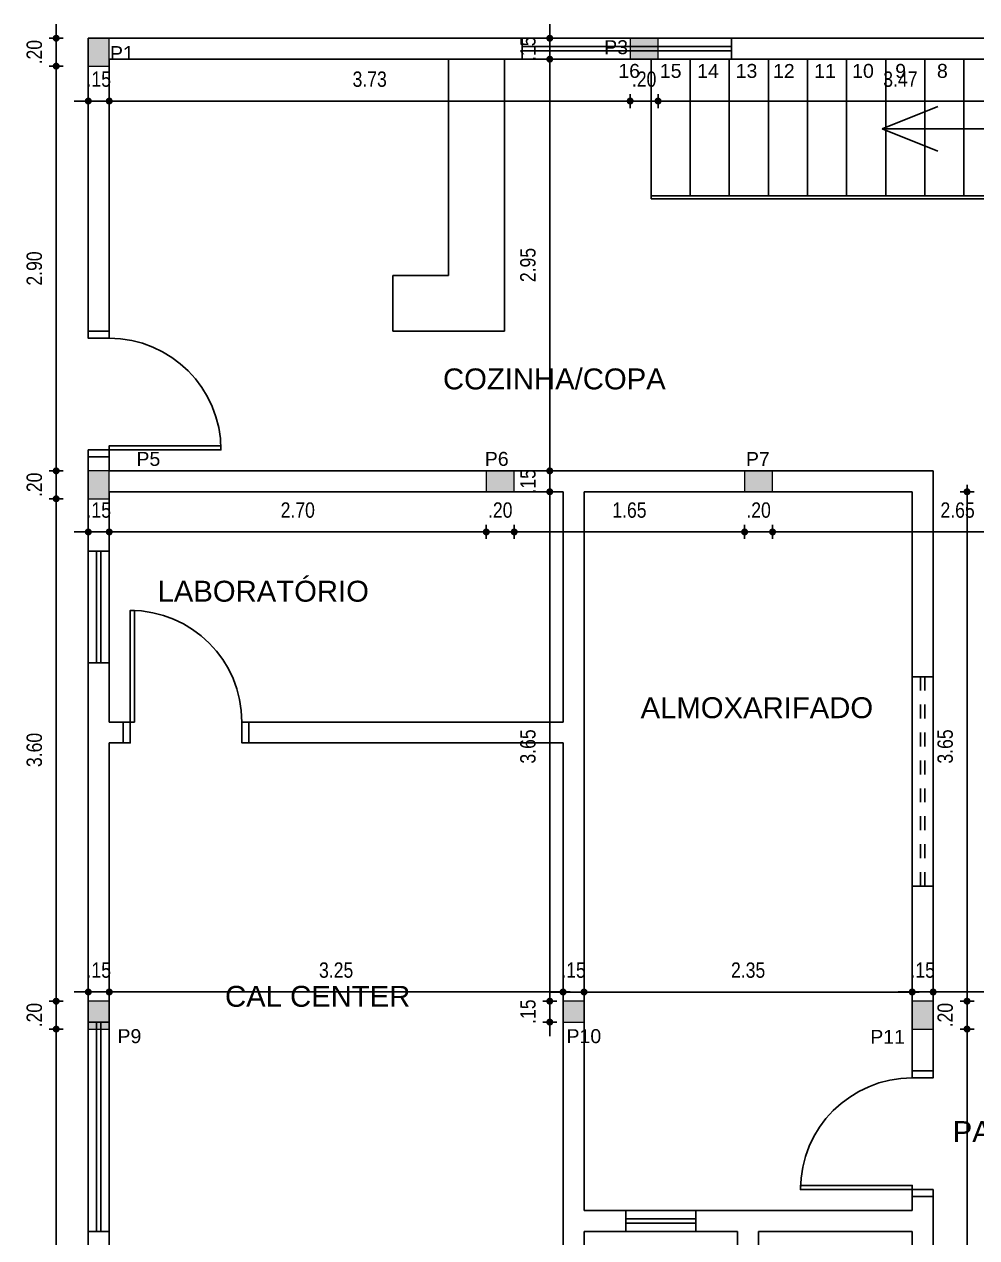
# Model space of a CAD drawing. Header units: millimetres. Extents: x 3212 to 6878, y 1640 to 3386.
# Drawn here: x 3295.26 to 3302.08, y 1710.31 to 1719 of the extents above; entities that cross this region are included whole.
import ezdxf

# ---------------------------------------------------------------- set-up
doc = ezdxf.new("R2010")
doc.units = ezdxf.units.MM
doc.header["$LTSCALE"] = 0.8
doc.linetypes.add('HIDDEN2', pattern=[0.1875, 0.125, -0.0625])
doc.layers.add('a-pem-08', color=8, linetype='Continuous')
doc.layers.add('COTA', color=2, linetype='Continuous')
doc.layers.add('COTAS', color=53, linetype='Continuous', lineweight=9)
doc.layers.add('pilares', color=1, linetype='Continuous', lineweight=9)
doc.styles.add('CARIMBO_DADOS', font='arial.ttf', dxfattribs={"height": 0.1})
doc.styles.add('F2', font='ARIALN.TTF')
doc.dimstyles.new('ARQUITETURA', dxfattribs={"dimtxt": 0.11, "dimasz": 0.05, "dimexe": 0.1, "dimexo": 0, "dimgap": 0.1, "dimtad": 1, "dimzin": 5, "dimdsep": 46, "dimtxsty": 'F2', "dimblk": 'COTA', "dimcen": 0, "dimse1": 1, "dimse2": 1, "dimadec": 0, "dimazin": 0, "dimtfac": 2, "dimtix": 1, "dimtmove": 2, "dimatfit": 3, "dimldrblk": 'COTA', "dimfxl": 0, "dimtolj": 1, "dimtzin": 5, "dimarcsym": 0})

# ---------------------------------------------------------------- blocks, each defined once
blk = doc.blocks.new('terreo')
at = {"layer": 'a-pem-08'}
for p, q in [((-3.4, 8.4), (-0.2937, 8.4)), ((-3.4, 8.4), (-3.4, 6.3)), ((1.2063, 8.4), (-0.2937, 8.4)), ((-0.2937, 8.25), (-0.2937, 8.4)), ((1.2063, 8.4), (3.3, 8.4)), ((1.2063, 8.25), (1.2063, 8.4)), ((1.2063, 8.34), (-0.2937, 8.34)), ((1.2063, 8.31), (-0.2937, 8.31)), ((-3.25, 8.25), (-0.2937, 8.25)), ((-3.25, 6.3), (-3.25, 8.25)), ((-0.8198, 8.25), (-0.8198, 6.7)), ((-0.4198, 8.25), (-0.4198, 6.3)), ((1.2063, 8.25), (-0.2937, 8.25)), ((-0.1952, 8.25), (0.4233, 8.25)), ((0.63, 7.27), (0.63, 8.25)), ((0.91, 7.27), (0.91, 8.25)), ((1.19, 7.27), (1.19, 8.25)), ((1.2063, 8.25), (3.3, 8.25)), ((1.47, 7.27), (1.47, 8.25)), ((1.75, 7.27), (1.75, 8.25)), ((2.03, 7.27), (2.03, 8.25)), ((2.31, 7.27), (2.31, 8.25)), ((2.59, 7.27), (2.59, 8.25)), ((2.87, 7.27), (2.87, 8.25)), ((2.31, 8.0429), (2.31, 7.4571)), ((2.2851, 7.75), (2.6837, 7.9099)), ((3.65, 7.75), (2.2851, 7.75)), ((2.2851, 7.75), (2.6837, 7.5901)), ((0.63, 7.27), (3.17, 7.27)), ((0.63, 7.25), (0.63, 7.27)), ((0.63, 7.25), (3.15, 7.25)), ((-1.2198, 6.7), (-1.2198, 6.3)), ((-1.2198, 6.7), (-0.8198, 6.7)), ((-3.25, 6.3), (-3.4, 6.3)), ((-1.2198, 6.3), (-0.4198, 6.3)), ((-3.4, 5.4), (-3.4, 4.725)), ((-3.25, 5.4), (-3.4, 5.4)), ((-3.25, 5.3), (-3.25, 5.4)), ((-3.25, 5.3), (2.65, 5.3)), ((2.65, 3.825), (2.65, 5.3)), ((-3.25, 5.15), (0, 5.15)), ((-3.25, 4.725), (-3.25, 5.15)), ((0, 3.5), (0, 5.15)), ((0.15, 5.15), (2.15, 5.15)), ((0.15, 5.15), (2.5, 5.15)), ((0.15, 0), (0.15, 5.15)), ((2.5, 3.825), (2.5, 5.15)), ((-3.25, 4.725), (-3.4, 4.725)), ((-3.4, 3.925), (-3.4, 4.725)), ((-3.34, 3.925), (-3.34, 4.725)), ((-3.31, 3.925), (-3.31, 4.725)), ((-3.25, 3.925), (-3.25, 4.725)), ((-3.4, 3.925), (-3.4, 1.35)), ((-3.25, 3.925), (-3.4, 3.925)), ((-3.25, 3.5), (-3.25, 3.925)), ((2.5, 3.825), (2.65, 3.825)), ((2.5, 3.825), (2.5, 2.325)), ((2.65, 3.825), (2.65, 2.325)), ((-3.25, 3.5), (-3.15, 3.5)), ((-3.15, 3.5), (-3.15, 3.35)), ((-2.25, 3.5), (0, 3.5)), ((-2.25, 3.5), (-2.25, 3.35)), ((-3.25, 1.35), (-3.25, 3.35)), ((-3.25, 3.35), (-3.15, 3.35)), ((-2.25, 3.35), (0, 3.35)), ((0, 0), (0, 3.35)), ((2.5, 1), (2.5, 2.325)), ((2.5, 2.325), (2.65, 2.325)), ((2.65, 1), (2.65, 2.325)), ((-3.25, 1.35), (-3.4, 1.35)), ((-3.4, -0.15), (-3.4, 1.35)), ((-3.34, -0.15), (-3.34, 1.35)), ((-3.31, -0.15), (-3.31, 1.35)), ((-3.25, -0.15), (-3.25, 1.35)), ((2.5, 1), (2.65, 1)), ((2.5, 0), (2.5, 0.1)), ((2.5, 0.1), (2.65, 0.1)), ((2.65, -1.2), (2.65, 0.1)), ((0.15, 0), (0.45, 0)), ((0.45, -0.15), (0.45, 0)), ((0.45, 0), (0.95, 0)), ((0.95, 0), (2.5, 0)), ((0.95, -0.15), (0.95, 0)), ((0, 0), (0, -2.15)), ((0.45, -0.06), (0.95, -0.06)), ((-3.4, -0.15), (-3.4, -2.3)), ((-3.25, -0.15), (-3.4, -0.15)), ((-3.25, -2.3), (-3.25, -0.15)), ((0.15, -0.15), (0.45, -0.15)), ((0.15, -0.15), (0.15, -2.15)), ((0.45, -0.09), (0.95, -0.09)), ((0.45, -0.15), (0.95, -0.15)), ((0.95, -0.15), (1.25, -0.15)), ((1.25, -0.15), (1.25, -2.15)), ((1.4, -0.15), (1.4, -2.15)), ((1.4, -0.15), (2.5, -0.15)), ((2.5, -1.2), (2.5, -0.15))]:
    blk.add_line(p, q, dxfattribs=at)
at = {"layer": 'a-pem-08', "linetype": 'HIDDEN2'}
for p, q in [((2.56, 3.825), (2.56, 2.325)), ((2.59, 3.825), (2.59, 2.325))]:
    blk.add_line(p, q, dxfattribs=at)
at = {"layer": 'a-pem-08'}
for points in [[(-3.25, 6.3), (-3.25, 6.25), (-3.4, 6.25), (-3.4, 6.3)], [(-3.25, 5.4), (-3.25, 5.45), (-3.4, 5.45), (-3.4, 5.4)], [(-3.15, 3.5), (-3.1, 3.5), (-3.1, 3.35), (-3.15, 3.35)], [(-2.25, 3.5), (-2.3, 3.5), (-2.3, 3.35), (-2.25, 3.35)], [(2.5, 1), (2.5, 0.95), (2.65, 0.95), (2.65, 1)], [(2.5, 0.1), (2.5, 0.15), (2.65, 0.15), (2.65, 0.1)]]:
    blk.add_lwpolyline(points, dxfattribs=at)
for points in [[(-3.25, 5.45), (-2.45, 5.45), (-2.45, 5.48), (-3.25, 5.48)], [(-3.1, 3.5), (-3.1, 4.3), (-3.07, 4.3), (-3.07, 3.5)], [(2.5, 0.15), (1.7, 0.15), (1.7, 0.18), (2.5, 0.18)]]:
    blk.add_lwpolyline(points, close=True, dxfattribs=at)
for centre, start, end in [((-3.25, 5.45), 360, 90), ((-3.1, 3.5), 0, 90), ((2.5, 0.15), 90, 180)]:
    blk.add_arc(centre, 0.8, start, end, dxfattribs=at)
at = {"layer": 'a-pem-08', "color": 230, "char_height": 0.1, "attachment_point": 5, "style": 'CARIMBO_DADOS'}
for s, insert in [('16', (0.4731, 8.1652)), ('15', (0.7704, 8.1652)), ('14', (1.0377, 8.1652)), ('13', (1.3135, 8.1652)), ('12', (1.5808, 8.1652)), ('11', (1.8754, 8.1652)), ('10', (2.1475, 8.1652)), ('9', (2.4172, 8.1652)), ('8', (2.7159, 8.1652))]:
    blk.add_mtext(s, dxfattribs=dict(at, insert=insert))
at = {"layer": 'a-pem-08', "color": 230, "char_height": 0.15, "attachment_point": 5, "style": 'CARIMBO_DADOS'}
for s, width, insert in [('COZINHA/COPA', 0.849209, (-0.0625, 5.9577)), ('LABORATÓRIO', 0.849209, (-2.1472, 4.4365)), ('ALMOXARIFADO', 0.849209, (1.3877, 3.6018)), ('CAL CENTER', 1.523061, (-1.7573, 1.5337)), ('PASSAGEM', 0.849209, (3.3782, 0.5644))]:
    blk.add_mtext_dynamic_manual_height_columns(s, width=width, gutter_width=0.5, heights=[0], dxfattribs=dict(at, insert=insert))
blk = doc.blocks.new('COTA')
at = {"layer": 'COTA'}
for p, q in [((-1, 0), (1, 0)), ((0, 1), (0, -1))]:
    blk.add_line(p, q, dxfattribs=at)
at = {"layer": 'COTA', "const_width": 0.5}
blk.add_lwpolyline([(-0.25, 0, 1), (0.25, 0, 1)], format="xyb", close=True, dxfattribs=at)
blk = doc.blocks.new('*D552')
at = {"layer": 'COTAS', "color": 0, "lineweight": -2, "transparency": 16777216}
blk.add_line((3295.9228, 1718.4543), (3299.5531, 1718.4543), dxfattribs=at)
at = {"layer": 'Defpoints', "color": 0, "transparency": 16777216}
for p in [(3295.8728, 1718.6043), (3299.6031, 1718.6043), (3299.6031, 1718.4543)]:
    blk.add_point(p, dxfattribs=at)
at = {"layer": 'COTAS', "color": 0, "lineweight": -2, "transparency": 16777216, "xscale": 0.05, "yscale": 0.05, "zscale": 0.05, "rotation": 180}
blk.add_blockref('COTA', (3295.8728, 1718.4543), dxfattribs=at)
at = {"layer": 'COTAS', "color": 0, "lineweight": -2, "transparency": 16777216, "xscale": 0.05, "yscale": 0.05, "zscale": 0.05}
blk.add_blockref('COTA', (3299.6031, 1718.4543), dxfattribs=at)
at = {"layer": 'COTAS', "color": 0, "transparency": 16777216, "insert": (3297.7379, 1718.6104), "char_height": 0.11, "attachment_point": 5, "style": 'F2'}
blk.add_mtext('\\A1;3.73', dxfattribs=at)
blk = doc.blocks.new('*D553')
at = {"layer": 'COTAS', "color": 0, "lineweight": -2, "transparency": 16777216}
for p, q in [((3299.5531, 1718.4543), (3299.5031, 1718.4543)), ((3299.6031, 1718.4543), (3299.8031, 1718.4543)), ((3299.8531, 1718.4543), (3299.9031, 1718.4543))]:
    blk.add_line(p, q, dxfattribs=at)
at = {"layer": 'Defpoints', "color": 0, "transparency": 16777216}
for p in [(3299.6031, 1718.6043), (3299.8031, 1718.4543), (3299.8031, 1718.4543)]:
    blk.add_point(p, dxfattribs=at)
at = {"layer": 'COTAS', "color": 0, "lineweight": -2, "transparency": 16777216, "xscale": 0.05, "yscale": 0.05, "zscale": 0.05}
blk.add_blockref('COTA', (3299.6031, 1718.4543), dxfattribs=at)
at = {"layer": 'COTAS', "color": 0, "lineweight": -2, "transparency": 16777216, "xscale": 0.05, "yscale": 0.05, "zscale": 0.05, "rotation": 180}
blk.add_blockref('COTA', (3299.8031, 1718.4543), dxfattribs=at)
at = {"layer": 'COTAS', "color": 0, "transparency": 16777216, "insert": (3299.7031, 1718.6104), "char_height": 0.11, "attachment_point": 5, "style": 'F2'}
blk.add_mtext('\\A1;.20', dxfattribs=at)
blk = doc.blocks.new('*D554')
at = {"layer": 'COTAS', "color": 0, "lineweight": -2, "transparency": 16777216}
blk.add_line((3299.8531, 1718.4543), (3303.2228, 1718.4543), dxfattribs=at)
at = {"layer": 'Defpoints', "color": 0, "transparency": 16777216}
for p in [(3299.8031, 1718.4543), (3303.2728, 1718.4543), (3303.2728, 1718.4543)]:
    blk.add_point(p, dxfattribs=at)
at = {"layer": 'COTAS', "color": 0, "lineweight": -2, "transparency": 16777216, "xscale": 0.05, "yscale": 0.05, "zscale": 0.05, "rotation": 180}
blk.add_blockref('COTA', (3299.8031, 1718.4543), dxfattribs=at)
at = {"layer": 'COTAS', "color": 0, "lineweight": -2, "transparency": 16777216, "xscale": 0.05, "yscale": 0.05, "zscale": 0.05}
blk.add_blockref('COTA', (3303.2728, 1718.4543), dxfattribs=at)
at = {"layer": 'COTAS', "color": 0, "transparency": 16777216, "insert": (3301.5379, 1718.6104), "char_height": 0.11, "attachment_point": 5, "style": 'F2'}
blk.add_mtext('\\A1;3.47', dxfattribs=at)
blk = doc.blocks.new('*D589')
at = {"layer": 'COTAS', "color": 0, "lineweight": -2, "transparency": 16777216}
blk.add_line((3295.4929, 1708.4544), (3295.4929, 1711.7544), dxfattribs=at)
at = {"layer": 'Defpoints', "color": 0, "transparency": 16777216}
for p in [(3295.4929, 1711.8044), (3295.7228, 1711.8044), (3295.7228, 1708.4044)]:
    blk.add_point(p, dxfattribs=at)
at = {"layer": 'COTAS', "color": 0, "lineweight": -2, "transparency": 16777216, "xscale": 0.05, "yscale": 0.05, "zscale": 0.05}
for p, rotation in [((3295.4929, 1711.8044), 90), ((3295.4929, 1708.4044), 270)]:
    blk.add_blockref('COTA', p, dxfattribs=dict(at, rotation=rotation))
at = {"layer": 'COTAS', "color": 0, "transparency": 16777216, "insert": (3295.3367, 1710.1044), "char_height": 0.11, "attachment_point": 5, "rotation": 90, "style": 'F2'}
blk.add_mtext('\\A1;3.40', dxfattribs=at)
blk = doc.blocks.new('*D590')
at = {"layer": 'COTAS', "color": 0, "lineweight": -2, "transparency": 16777216}
for p, q in [((3295.4929, 1712.0544), (3295.4929, 1712.1044)), ((3295.4929, 1711.8044), (3295.4929, 1712.0044)), ((3295.4929, 1711.7544), (3295.4929, 1711.7044))]:
    blk.add_line(p, q, dxfattribs=at)
at = {"layer": 'Defpoints', "color": 0, "transparency": 16777216}
for p in [(3295.4929, 1712.0044), (3295.7228, 1712.0044), (3295.7228, 1711.8044)]:
    blk.add_point(p, dxfattribs=at)
at = {"layer": 'COTAS', "color": 0, "lineweight": -2, "transparency": 16777216, "xscale": 0.05, "yscale": 0.05, "zscale": 0.05}
for p, rotation in [((3295.4929, 1712.0044), 270), ((3295.4929, 1711.8044), 90)]:
    blk.add_blockref('COTA', p, dxfattribs=dict(at, rotation=rotation))
at = {"layer": 'COTAS', "color": 0, "transparency": 16777216, "insert": (3295.3367, 1711.9044), "char_height": 0.11, "attachment_point": 5, "rotation": 90, "style": 'F2'}
blk.add_mtext('\\A1;.20', dxfattribs=at)
blk = doc.blocks.new('*D591')
at = {"layer": 'COTAS', "color": 0, "lineweight": -2, "transparency": 16777216}
blk.add_line((3295.4929, 1712.0544), (3295.4929, 1715.5544), dxfattribs=at)
at = {"layer": 'Defpoints', "color": 0, "transparency": 16777216}
for p in [(3295.4929, 1715.6044), (3295.7228, 1715.6044), (3295.7228, 1712.0044)]:
    blk.add_point(p, dxfattribs=at)
at = {"layer": 'COTAS', "color": 0, "lineweight": -2, "transparency": 16777216, "xscale": 0.05, "yscale": 0.05, "zscale": 0.05}
for p, rotation in [((3295.4929, 1715.6044), 90), ((3295.4929, 1712.0044), 270)]:
    blk.add_blockref('COTA', p, dxfattribs=dict(at, rotation=rotation))
at = {"layer": 'COTAS', "color": 0, "transparency": 16777216, "insert": (3295.3367, 1713.8044), "char_height": 0.11, "attachment_point": 5, "rotation": 90, "style": 'F2'}
blk.add_mtext('\\A1;3.60', dxfattribs=at)
blk = doc.blocks.new('*D592')
at = {"layer": 'COTAS', "color": 0, "lineweight": -2, "transparency": 16777216}
for p, q in [((3295.4929, 1715.8544), (3295.4929, 1715.9044)), ((3295.4929, 1715.6044), (3295.4929, 1715.8044)), ((3295.4929, 1715.5544), (3295.4929, 1715.5044))]:
    blk.add_line(p, q, dxfattribs=at)
at = {"layer": 'Defpoints', "color": 0, "transparency": 16777216}
for p in [(3295.4929, 1715.8044), (3295.7228, 1715.8044), (3295.7228, 1715.6044)]:
    blk.add_point(p, dxfattribs=at)
at = {"layer": 'COTAS', "color": 0, "lineweight": -2, "transparency": 16777216, "xscale": 0.05, "yscale": 0.05, "zscale": 0.05}
for p, rotation in [((3295.4929, 1715.8044), 270), ((3295.4929, 1715.6044), 90)]:
    blk.add_blockref('COTA', p, dxfattribs=dict(at, rotation=rotation))
at = {"layer": 'COTAS', "color": 0, "transparency": 16777216, "insert": (3295.3367, 1715.7044), "char_height": 0.11, "attachment_point": 5, "rotation": 90, "style": 'F2'}
blk.add_mtext('\\A1;.20', dxfattribs=at)
blk = doc.blocks.new('*D593')
at = {"layer": 'COTAS', "color": 0, "lineweight": -2, "transparency": 16777216}
blk.add_line((3295.4929, 1715.8544), (3295.4929, 1718.6544), dxfattribs=at)
at = {"layer": 'Defpoints', "color": 0, "transparency": 16777216}
for p in [(3295.4929, 1718.7044), (3295.7228, 1718.7044), (3295.7228, 1715.8044)]:
    blk.add_point(p, dxfattribs=at)
at = {"layer": 'COTAS', "color": 0, "lineweight": -2, "transparency": 16777216, "xscale": 0.05, "yscale": 0.05, "zscale": 0.05}
for p, rotation in [((3295.4929, 1718.7044), 90), ((3295.4929, 1715.8044), 270)]:
    blk.add_blockref('COTA', p, dxfattribs=dict(at, rotation=rotation))
at = {"layer": 'COTAS', "color": 0, "transparency": 16777216, "insert": (3295.3367, 1717.2544), "char_height": 0.11, "attachment_point": 5, "rotation": 90, "style": 'F2'}
blk.add_mtext('\\A1;2.90', dxfattribs=at)
blk = doc.blocks.new('*D594')
at = {"layer": 'COTAS', "color": 0, "lineweight": -2, "transparency": 16777216}
for p, q in [((3295.4929, 1718.9544), (3295.4929, 1719.0044)), ((3295.4929, 1718.7044), (3295.4929, 1718.9044)), ((3295.4929, 1718.6544), (3295.4929, 1718.6044))]:
    blk.add_line(p, q, dxfattribs=at)
at = {"layer": 'Defpoints', "color": 0, "transparency": 16777216}
for p in [(3295.4929, 1718.9044), (3295.7228, 1718.9044), (3295.7228, 1718.7044)]:
    blk.add_point(p, dxfattribs=at)
at = {"layer": 'COTAS', "color": 0, "lineweight": -2, "transparency": 16777216, "xscale": 0.05, "yscale": 0.05, "zscale": 0.05}
for p, rotation in [((3295.4929, 1718.9044), 270), ((3295.4929, 1718.7044), 90)]:
    blk.add_blockref('COTA', p, dxfattribs=dict(at, rotation=rotation))
at = {"layer": 'COTAS', "color": 0, "transparency": 16777216, "insert": (3295.3367, 1718.8044), "char_height": 0.11, "attachment_point": 5, "rotation": 90, "style": 'F2'}
blk.add_mtext('\\A1;.20', dxfattribs=at)
blk = doc.blocks.new('*D595')
at = {"layer": 'COTAS', "color": 0, "lineweight": -2, "transparency": 16777216}
blk.add_line((3303.2228, 1712.0702), (3301.8228, 1712.0702), dxfattribs=at)
at = {"layer": 'Defpoints', "color": 0, "transparency": 16777216}
for p in [(3301.7728, 1712.0702), (3301.7728, 1712.0044), (3303.2728, 1712.0044)]:
    blk.add_point(p, dxfattribs=at)
at = {"layer": 'COTAS', "color": 0, "lineweight": -2, "transparency": 16777216, "xscale": 0.05, "yscale": 0.05, "zscale": 0.05, "rotation": 180}
blk.add_blockref('COTA', (3301.7728, 1712.0702), dxfattribs=at)
at = {"layer": 'COTAS', "color": 0, "lineweight": -2, "transparency": 16777216, "xscale": 0.05, "yscale": 0.05, "zscale": 0.05}
blk.add_blockref('COTA', (3303.2728, 1712.0702), dxfattribs=at)
at = {"layer": 'COTAS', "color": 0, "transparency": 16777216, "insert": (3302.5228, 1712.2264), "char_height": 0.11, "attachment_point": 5, "style": 'F2'}
blk.add_mtext('\\A1;1.50', dxfattribs=at)
blk = doc.blocks.new('*D596')
at = {"layer": 'COTAS', "color": 0, "lineweight": -2, "transparency": 16777216}
for p, q in [((3301.5728, 1712.0702), (3301.5228, 1712.0702)), ((3301.7728, 1712.0702), (3301.6228, 1712.0702)), ((3301.8228, 1712.0702), (3301.8728, 1712.0702))]:
    blk.add_line(p, q, dxfattribs=at)
at = {"layer": 'Defpoints', "color": 0, "transparency": 16777216}
for p in [(3301.6228, 1712.0702), (3301.6228, 1712.0044), (3301.7728, 1712.0044)]:
    blk.add_point(p, dxfattribs=at)
at = {"layer": 'COTAS', "color": 0, "lineweight": -2, "transparency": 16777216, "xscale": 0.05, "yscale": 0.05, "zscale": 0.05}
blk.add_blockref('COTA', (3301.6228, 1712.0702), dxfattribs=at)
at = {"layer": 'COTAS', "color": 0, "lineweight": -2, "transparency": 16777216, "xscale": 0.05, "yscale": 0.05, "zscale": 0.05, "rotation": 180}
blk.add_blockref('COTA', (3301.7728, 1712.0702), dxfattribs=at)
at = {"layer": 'COTAS', "color": 0, "transparency": 16777216, "insert": (3301.6978, 1712.2264), "char_height": 0.11, "attachment_point": 5, "style": 'F2'}
blk.add_mtext('\\A1;.15', dxfattribs=at)
blk = doc.blocks.new('*D562')
at = {"layer": 'COTAS', "color": 0, "lineweight": -2, "transparency": 16777216}
blk.add_line((3299.0728, 1712.0702), (3295.9228, 1712.0702), dxfattribs=at)
at = {"layer": 'Defpoints', "color": 0, "transparency": 16777216}
for p in [(3295.8728, 1712.0702), (3295.8728, 1712.0044), (3299.1228, 1712.0044)]:
    blk.add_point(p, dxfattribs=at)
at = {"layer": 'COTAS', "color": 0, "lineweight": -2, "transparency": 16777216, "xscale": 0.05, "yscale": 0.05, "zscale": 0.05, "rotation": 180}
blk.add_blockref('COTA', (3295.8728, 1712.0702), dxfattribs=at)
at = {"layer": 'COTAS', "color": 0, "lineweight": -2, "transparency": 16777216, "xscale": 0.05, "yscale": 0.05, "zscale": 0.05}
blk.add_blockref('COTA', (3299.1228, 1712.0702), dxfattribs=at)
at = {"layer": 'COTAS', "color": 0, "transparency": 16777216, "insert": (3297.4978, 1712.2264), "char_height": 0.11, "attachment_point": 5, "style": 'F2'}
blk.add_mtext('\\A1;3.25', dxfattribs=at)
blk = doc.blocks.new('*D563')
at = {"layer": 'COTAS', "color": 0, "lineweight": -2, "transparency": 16777216}
for p, q in [((3295.6728, 1712.0702), (3295.6228, 1712.0702)), ((3295.8728, 1712.0702), (3295.7228, 1712.0702)), ((3295.9228, 1712.0702), (3295.9728, 1712.0702))]:
    blk.add_line(p, q, dxfattribs=at)
at = {"layer": 'Defpoints', "color": 0, "transparency": 16777216}
for p in [(3295.7228, 1712.0702), (3295.7228, 1712.0044), (3295.8728, 1712.0044)]:
    blk.add_point(p, dxfattribs=at)
at = {"layer": 'COTAS', "color": 0, "lineweight": -2, "transparency": 16777216, "xscale": 0.05, "yscale": 0.05, "zscale": 0.05}
blk.add_blockref('COTA', (3295.7228, 1712.0702), dxfattribs=at)
at = {"layer": 'COTAS', "color": 0, "lineweight": -2, "transparency": 16777216, "xscale": 0.05, "yscale": 0.05, "zscale": 0.05, "rotation": 180}
blk.add_blockref('COTA', (3295.8728, 1712.0702), dxfattribs=at)
at = {"layer": 'COTAS', "color": 0, "transparency": 16777216, "insert": (3295.7978, 1712.2264), "char_height": 0.11, "attachment_point": 5, "style": 'F2'}
blk.add_mtext('\\A1;.15', dxfattribs=at)
blk = doc.blocks.new('*D599')
at = {"layer": 'COTAS', "color": 0, "lineweight": -2, "transparency": 16777216}
blk.add_line((3303.2228, 1715.3666), (3300.6728, 1715.3666), dxfattribs=at)
at = {"layer": 'Defpoints', "color": 0, "transparency": 16777216}
for p in [(3303.2728, 1715.8044), (3300.6228, 1715.6544), (3300.6228, 1715.3666)]:
    blk.add_point(p, dxfattribs=at)
at = {"layer": 'COTAS', "color": 0, "lineweight": -2, "transparency": 16777216, "xscale": 0.05, "yscale": 0.05, "zscale": 0.05, "rotation": 180}
blk.add_blockref('COTA', (3300.6228, 1715.3666), dxfattribs=at)
at = {"layer": 'COTAS', "color": 0, "lineweight": -2, "transparency": 16777216, "xscale": 0.05, "yscale": 0.05, "zscale": 0.05}
blk.add_blockref('COTA', (3303.2728, 1715.3666), dxfattribs=at)
at = {"layer": 'COTAS', "color": 0, "transparency": 16777216, "insert": (3301.9478, 1715.5227), "char_height": 0.11, "attachment_point": 5, "style": 'F2'}
blk.add_mtext('\\A1;2.65', dxfattribs=at)
blk = doc.blocks.new('*D600')
at = {"layer": 'COTAS', "color": 0, "lineweight": -2, "transparency": 16777216}
for p, q in [((3300.3728, 1715.3666), (3300.3228, 1715.3666)), ((3300.6228, 1715.3666), (3300.4228, 1715.3666)), ((3300.6728, 1715.3666), (3300.7228, 1715.3666))]:
    blk.add_line(p, q, dxfattribs=at)
at = {"layer": 'Defpoints', "color": 0, "transparency": 16777216}
for p in [(3300.4228, 1715.6544), (3300.6228, 1715.6544), (3300.4228, 1715.3666)]:
    blk.add_point(p, dxfattribs=at)
at = {"layer": 'COTAS', "color": 0, "lineweight": -2, "transparency": 16777216, "xscale": 0.05, "yscale": 0.05, "zscale": 0.05}
blk.add_blockref('COTA', (3300.4228, 1715.3666), dxfattribs=at)
at = {"layer": 'COTAS', "color": 0, "lineweight": -2, "transparency": 16777216, "xscale": 0.05, "yscale": 0.05, "zscale": 0.05, "rotation": 180}
blk.add_blockref('COTA', (3300.6228, 1715.3666), dxfattribs=at)
at = {"layer": 'COTAS', "color": 0, "transparency": 16777216, "insert": (3300.5228, 1715.5227), "char_height": 0.11, "attachment_point": 5, "style": 'F2'}
blk.add_mtext('\\A1;.20', dxfattribs=at)
blk = doc.blocks.new('*D601')
at = {"layer": 'COTAS', "color": 0, "lineweight": -2, "transparency": 16777216}
blk.add_line((3300.3728, 1715.3666), (3298.8228, 1715.3666), dxfattribs=at)
at = {"layer": 'Defpoints', "color": 0, "transparency": 16777216}
for p in [(3298.7728, 1715.6544), (3300.4228, 1715.6544), (3298.7728, 1715.3666)]:
    blk.add_point(p, dxfattribs=at)
at = {"layer": 'COTAS', "color": 0, "lineweight": -2, "transparency": 16777216, "xscale": 0.05, "yscale": 0.05, "zscale": 0.05, "rotation": 180}
blk.add_blockref('COTA', (3298.7728, 1715.3666), dxfattribs=at)
at = {"layer": 'COTAS', "color": 0, "lineweight": -2, "transparency": 16777216, "xscale": 0.05, "yscale": 0.05, "zscale": 0.05}
blk.add_blockref('COTA', (3300.4228, 1715.3666), dxfattribs=at)
at = {"layer": 'COTAS', "color": 0, "transparency": 16777216, "insert": (3299.5978, 1715.5227), "char_height": 0.11, "attachment_point": 5, "style": 'F2'}
blk.add_mtext('\\A1;1.65', dxfattribs=at)
blk = doc.blocks.new('*D602')
at = {"layer": 'COTAS', "color": 0, "lineweight": -2, "transparency": 16777216}
for p, q in [((3298.5228, 1715.3666), (3298.4728, 1715.3666)), ((3298.7728, 1715.3666), (3298.5728, 1715.3666)), ((3298.8228, 1715.3666), (3298.8728, 1715.3666))]:
    blk.add_line(p, q, dxfattribs=at)
at = {"layer": 'Defpoints', "color": 0, "transparency": 16777216}
for p in [(3298.5728, 1715.6544), (3298.7728, 1715.6544), (3298.5728, 1715.3666)]:
    blk.add_point(p, dxfattribs=at)
at = {"layer": 'COTAS', "color": 0, "lineweight": -2, "transparency": 16777216, "xscale": 0.05, "yscale": 0.05, "zscale": 0.05}
blk.add_blockref('COTA', (3298.5728, 1715.3666), dxfattribs=at)
at = {"layer": 'COTAS', "color": 0, "lineweight": -2, "transparency": 16777216, "xscale": 0.05, "yscale": 0.05, "zscale": 0.05, "rotation": 180}
blk.add_blockref('COTA', (3298.7728, 1715.3666), dxfattribs=at)
at = {"layer": 'COTAS', "color": 0, "transparency": 16777216, "insert": (3298.6728, 1715.5227), "char_height": 0.11, "attachment_point": 5, "style": 'F2'}
blk.add_mtext('\\A1;.20', dxfattribs=at)
blk = doc.blocks.new('*D603')
at = {"layer": 'COTAS', "color": 0, "lineweight": -2, "transparency": 16777216}
blk.add_line((3298.5228, 1715.3666), (3295.9228, 1715.3666), dxfattribs=at)
at = {"layer": 'Defpoints', "color": 0, "transparency": 16777216}
for p in [(3298.5728, 1715.6544), (3295.8728, 1715.6044), (3295.8728, 1715.3666)]:
    blk.add_point(p, dxfattribs=at)
at = {"layer": 'COTAS', "color": 0, "lineweight": -2, "transparency": 16777216, "xscale": 0.05, "yscale": 0.05, "zscale": 0.05, "rotation": 180}
blk.add_blockref('COTA', (3295.8728, 1715.3666), dxfattribs=at)
at = {"layer": 'COTAS', "color": 0, "lineweight": -2, "transparency": 16777216, "xscale": 0.05, "yscale": 0.05, "zscale": 0.05}
blk.add_blockref('COTA', (3298.5728, 1715.3666), dxfattribs=at)
at = {"layer": 'COTAS', "color": 0, "transparency": 16777216, "insert": (3297.2228, 1715.5227), "char_height": 0.11, "attachment_point": 5, "style": 'F2'}
blk.add_mtext('\\A1;2.70', dxfattribs=at)
blk = doc.blocks.new('*D604')
at = {"layer": 'COTAS', "color": 0, "lineweight": -2, "transparency": 16777216}
for p, q in [((3295.6728, 1715.3666), (3295.6228, 1715.3666)), ((3295.8728, 1715.3666), (3295.7228, 1715.3666)), ((3295.9228, 1715.3666), (3295.9728, 1715.3666))]:
    blk.add_line(p, q, dxfattribs=at)
at = {"layer": 'Defpoints', "color": 0, "transparency": 16777216}
for p in [(3295.7228, 1715.6044), (3295.8728, 1715.6044), (3295.7228, 1715.3666)]:
    blk.add_point(p, dxfattribs=at)
at = {"layer": 'COTAS', "color": 0, "lineweight": -2, "transparency": 16777216, "xscale": 0.05, "yscale": 0.05, "zscale": 0.05}
blk.add_blockref('COTA', (3295.7228, 1715.3666), dxfattribs=at)
at = {"layer": 'COTAS', "color": 0, "lineweight": -2, "transparency": 16777216, "xscale": 0.05, "yscale": 0.05, "zscale": 0.05, "rotation": 180}
blk.add_blockref('COTA', (3295.8728, 1715.3666), dxfattribs=at)
at = {"layer": 'COTAS', "color": 0, "transparency": 16777216, "insert": (3295.7978, 1715.5227), "char_height": 0.11, "attachment_point": 5, "style": 'F2'}
blk.add_mtext('\\A1;.15', dxfattribs=at)
blk = doc.blocks.new('*D564')
at = {"layer": 'COTAS', "color": 0, "lineweight": -2, "transparency": 16777216}
for p, q in [((3295.6728, 1718.4543), (3295.6228, 1718.4543)), ((3295.7228, 1718.4543), (3295.8728, 1718.4543)), ((3295.9228, 1718.4543), (3295.9728, 1718.4543))]:
    blk.add_line(p, q, dxfattribs=at)
at = {"layer": 'Defpoints', "color": 0, "transparency": 16777216}
for p in [(3295.7228, 1718.6436), (3295.8728, 1718.6436), (3295.8728, 1718.4543)]:
    blk.add_point(p, dxfattribs=at)
at = {"layer": 'COTAS', "color": 0, "lineweight": -2, "transparency": 16777216, "xscale": 0.05, "yscale": 0.05, "zscale": 0.05}
blk.add_blockref('COTA', (3295.7228, 1718.4543), dxfattribs=at)
at = {"layer": 'COTAS', "color": 0, "lineweight": -2, "transparency": 16777216, "xscale": 0.05, "yscale": 0.05, "zscale": 0.05, "rotation": 180}
blk.add_blockref('COTA', (3295.8728, 1718.4543), dxfattribs=at)
at = {"layer": 'COTAS', "color": 0, "transparency": 16777216, "insert": (3295.7978, 1718.6104), "char_height": 0.11, "attachment_point": 5, "style": 'F2'}
blk.add_mtext('\\A1;.15', dxfattribs=at)
blk = doc.blocks.new('pilar')
at = {"layer": 'pilares'}
for p, q in [((0.0975, 0.0556), (-0.0525, 0.0556)), ((-0.0525, 0.0556), (-0.0525, -0.0944)), ((0.0975, -0.0944), (0.0975, 0.0556)), ((-0.0525, -0.0944), (0.0975, -0.0944))]:
    blk.add_line(p, q, dxfattribs=at)
blk = doc.blocks.new('*D621')
at = {"layer": 'COTAS', "color": 0, "lineweight": -2, "transparency": 16777216}
for p, q in [((3299.0728, 1712.0701), (3299.0228, 1712.0701)), ((3299.1228, 1712.0701), (3299.2728, 1712.0701)), ((3299.3228, 1712.0701), (3299.3728, 1712.0701))]:
    blk.add_line(p, q, dxfattribs=at)
at = {"layer": 'Defpoints', "color": 0, "transparency": 16777216}
for p in [(3299.2728, 1712.0701), (3299.1228, 1712.0044), (3299.2728, 1712.0044)]:
    blk.add_point(p, dxfattribs=at)
at = {"layer": 'COTAS', "color": 0, "lineweight": -2, "transparency": 16777216, "xscale": 0.05, "yscale": 0.05, "zscale": 0.05}
blk.add_blockref('COTA', (3299.1228, 1712.0701), dxfattribs=at)
at = {"layer": 'COTAS', "color": 0, "lineweight": -2, "transparency": 16777216, "xscale": 0.05, "yscale": 0.05, "zscale": 0.05, "rotation": 180}
blk.add_blockref('COTA', (3299.2728, 1712.0701), dxfattribs=at)
at = {"layer": 'COTAS', "color": 0, "transparency": 16777216, "insert": (3299.1978, 1712.2262), "char_height": 0.11, "attachment_point": 5, "style": 'F2'}
blk.add_mtext('\\A1;.15', dxfattribs=at)
blk = doc.blocks.new('*D622')
at = {"layer": 'COTAS', "color": 0, "lineweight": -2, "transparency": 16777216}
blk.add_line((3299.3228, 1712.0701), (3301.5728, 1712.0701), dxfattribs=at)
at = {"layer": 'Defpoints', "color": 0, "transparency": 16777216}
for p in [(3301.6228, 1712.0702), (3301.6228, 1712.0701), (3299.2728, 1712.0044)]:
    blk.add_point(p, dxfattribs=at)
at = {"layer": 'COTAS', "color": 0, "lineweight": -2, "transparency": 16777216, "xscale": 0.05, "yscale": 0.05, "zscale": 0.05, "rotation": 180}
blk.add_blockref('COTA', (3299.2728, 1712.0701), dxfattribs=at)
at = {"layer": 'COTAS', "color": 0, "lineweight": -2, "transparency": 16777216, "xscale": 0.05, "yscale": 0.05, "zscale": 0.05}
blk.add_blockref('COTA', (3301.6228, 1712.0701), dxfattribs=at)
at = {"layer": 'COTAS', "color": 0, "transparency": 16777216, "insert": (3300.4478, 1712.2262), "char_height": 0.11, "attachment_point": 5, "style": 'F2'}
blk.add_mtext('\\A1;2.35', dxfattribs=at)
blk = doc.blocks.new('*D623')
at = {"layer": 'COTAS', "color": 0, "lineweight": -2, "transparency": 16777216}
for p, q in [((3299.0274, 1712.0544), (3299.0274, 1712.1044)), ((3299.0274, 1711.8544), (3299.0274, 1712.0044)), ((3299.0274, 1711.8044), (3299.0274, 1711.7544))]:
    blk.add_line(p, q, dxfattribs=at)
at = {"layer": 'Defpoints', "color": 0, "transparency": 16777216}
for p in [(3299.0274, 1712.0044), (3299.1228, 1712.0044), (3299.1228, 1711.8544)]:
    blk.add_point(p, dxfattribs=at)
at = {"layer": 'COTAS', "color": 0, "lineweight": -2, "transparency": 16777216, "xscale": 0.05, "yscale": 0.05, "zscale": 0.05}
for p, rotation in [((3299.0274, 1712.0044), 270), ((3299.0274, 1711.8544), 90)]:
    blk.add_blockref('COTA', p, dxfattribs=dict(at, rotation=rotation))
at = {"layer": 'COTAS', "color": 0, "transparency": 16777216, "insert": (3298.8713, 1711.9294), "char_height": 0.11, "attachment_point": 5, "rotation": 90, "style": 'F2'}
blk.add_mtext('\\A1;.15', dxfattribs=at)
blk = doc.blocks.new('*D570')
at = {"layer": 'COTAS', "color": 0, "lineweight": -2, "transparency": 16777216}
blk.add_line((3299.0274, 1712.0544), (3299.0274, 1715.6044), dxfattribs=at)
at = {"layer": 'Defpoints', "color": 0, "transparency": 16777216}
for p in [(3299.0274, 1715.6544), (3299.0274, 1715.6544), (3299.1228, 1712.0044)]:
    blk.add_point(p, dxfattribs=at)
at = {"layer": 'COTAS', "color": 0, "lineweight": -2, "transparency": 16777216, "xscale": 0.05, "yscale": 0.05, "zscale": 0.05}
for p, rotation in [((3299.0274, 1715.6544), 90), ((3299.0274, 1712.0044), 270)]:
    blk.add_blockref('COTA', p, dxfattribs=dict(at, rotation=rotation))
at = {"layer": 'COTAS', "color": 0, "transparency": 16777216, "insert": (3298.8713, 1713.8294), "char_height": 0.11, "attachment_point": 5, "rotation": 90, "style": 'F2'}
blk.add_mtext('\\A1;3.65', dxfattribs=at)
blk = doc.blocks.new('*D624')
at = {"layer": 'COTAS', "color": 0, "lineweight": -2, "transparency": 16777216}
for p, q in [((3299.0274, 1715.8544), (3299.0274, 1715.9044)), ((3299.0274, 1715.6544), (3299.0274, 1715.8044)), ((3299.0274, 1715.6044), (3299.0274, 1715.5544))]:
    blk.add_line(p, q, dxfattribs=at)
at = {"layer": 'Defpoints', "color": 0, "transparency": 16777216}
for p in [(3298.7728, 1715.8044), (3299.0274, 1715.8044), (3299.0274, 1715.6544)]:
    blk.add_point(p, dxfattribs=at)
at = {"layer": 'COTAS', "color": 0, "lineweight": -2, "transparency": 16777216, "xscale": 0.05, "yscale": 0.05, "zscale": 0.05}
for p, rotation in [((3299.0274, 1715.8044), 270), ((3299.0274, 1715.6544), 90)]:
    blk.add_blockref('COTA', p, dxfattribs=dict(at, rotation=rotation))
at = {"layer": 'COTAS', "color": 0, "transparency": 16777216, "insert": (3298.8713, 1715.7294), "char_height": 0.11, "attachment_point": 5, "rotation": 90, "style": 'F2'}
blk.add_mtext('\\A1;.15', dxfattribs=at)
blk = doc.blocks.new('*D625')
at = {"layer": 'COTAS', "color": 0, "lineweight": -2, "transparency": 16777216}
blk.add_line((3299.0274, 1715.8544), (3299.0274, 1718.7044), dxfattribs=at)
at = {"layer": 'Defpoints', "color": 0, "transparency": 16777216}
for p in [(3299.0274, 1718.7544), (3299.0417, 1718.7544), (3298.7728, 1715.8044)]:
    blk.add_point(p, dxfattribs=at)
at = {"layer": 'COTAS', "color": 0, "lineweight": -2, "transparency": 16777216, "xscale": 0.05, "yscale": 0.05, "zscale": 0.05}
for p, rotation in [((3299.0274, 1718.7544), 90), ((3299.0274, 1715.8044), 270)]:
    blk.add_blockref('COTA', p, dxfattribs=dict(at, rotation=rotation))
at = {"layer": 'COTAS', "color": 0, "transparency": 16777216, "insert": (3298.8713, 1717.2794), "char_height": 0.11, "attachment_point": 5, "rotation": 90, "style": 'F2'}
blk.add_mtext('\\A1;2.95', dxfattribs=at)
blk = doc.blocks.new('*D571')
at = {"layer": 'COTAS', "color": 0, "lineweight": -2, "transparency": 16777216}
for p, q in [((3299.0274, 1718.9544), (3299.0274, 1719.0044)), ((3299.0274, 1718.7544), (3299.0274, 1718.9044)), ((3299.0274, 1718.7044), (3299.0274, 1718.6544))]:
    blk.add_line(p, q, dxfattribs=at)
at = {"layer": 'Defpoints', "color": 0, "transparency": 16777216}
for p in [(3299.0274, 1718.9044), (3299.0274, 1718.9044), (3299.0417, 1718.7544)]:
    blk.add_point(p, dxfattribs=at)
at = {"layer": 'COTAS', "color": 0, "lineweight": -2, "transparency": 16777216, "xscale": 0.05, "yscale": 0.05, "zscale": 0.05}
for p, rotation in [((3299.0274, 1718.9044), 270), ((3299.0274, 1718.7544), 90)]:
    blk.add_blockref('COTA', p, dxfattribs=dict(at, rotation=rotation))
at = {"layer": 'COTAS', "color": 0, "transparency": 16777216, "insert": (3298.8713, 1718.8294), "char_height": 0.11, "attachment_point": 5, "rotation": 90, "style": 'F2'}
blk.add_mtext('\\A1;.15', dxfattribs=at)
blk = doc.blocks.new('*D549')
at = {"layer": 'COTAS', "color": 0, "lineweight": -2, "transparency": 16777216}
blk.add_line((3302.0155, 1708.4544), (3302.0155, 1711.7544), dxfattribs=at)
at = {"layer": 'Defpoints', "color": 0, "transparency": 16777216}
for p in [(3301.9623, 1711.8044), (3302.0155, 1711.8044), (3301.9623, 1708.4044)]:
    blk.add_point(p, dxfattribs=at)
at = {"layer": 'COTAS', "color": 0, "lineweight": -2, "transparency": 16777216, "xscale": 0.05, "yscale": 0.05, "zscale": 0.05}
for p, rotation in [((3302.0155, 1711.8044), 90), ((3302.0155, 1708.4044), 270)]:
    blk.add_blockref('COTA', p, dxfattribs=dict(at, rotation=rotation))
at = {"layer": 'COTAS', "color": 0, "transparency": 16777216, "insert": (3301.8593, 1710.1044), "char_height": 0.11, "attachment_point": 5, "rotation": 90, "style": 'F2'}
blk.add_mtext('\\A1;3.40', dxfattribs=at)
blk = doc.blocks.new('*D550')
at = {"layer": 'COTAS', "color": 0, "lineweight": -2, "transparency": 16777216}
for p, q in [((3302.0155, 1712.0544), (3302.0155, 1712.1044)), ((3302.0155, 1711.8044), (3302.0155, 1712.0044)), ((3302.0155, 1711.7544), (3302.0155, 1711.7044))]:
    blk.add_line(p, q, dxfattribs=at)
at = {"layer": 'Defpoints', "color": 0, "transparency": 16777216}
for p in [(3301.9623, 1712.0044), (3302.0155, 1712.0044), (3301.9623, 1711.8044)]:
    blk.add_point(p, dxfattribs=at)
at = {"layer": 'COTAS', "color": 0, "lineweight": -2, "transparency": 16777216, "xscale": 0.05, "yscale": 0.05, "zscale": 0.05}
for p, rotation in [((3302.0155, 1712.0044), 270), ((3302.0155, 1711.8044), 90)]:
    blk.add_blockref('COTA', p, dxfattribs=dict(at, rotation=rotation))
at = {"layer": 'COTAS', "color": 0, "transparency": 16777216, "insert": (3301.8593, 1711.9044), "char_height": 0.11, "attachment_point": 5, "rotation": 90, "style": 'F2'}
blk.add_mtext('\\A1;.20', dxfattribs=at)
blk = doc.blocks.new('*D551')
at = {"layer": 'COTAS', "color": 0, "lineweight": -2, "transparency": 16777216}
blk.add_line((3302.0155, 1712.0544), (3302.0155, 1715.6044), dxfattribs=at)
at = {"layer": 'Defpoints', "color": 0, "transparency": 16777216}
for p in [(3302.0155, 1715.6544), (3302.0155, 1715.6544), (3301.9623, 1712.0044)]:
    blk.add_point(p, dxfattribs=at)
at = {"layer": 'COTAS', "color": 0, "lineweight": -2, "transparency": 16777216, "xscale": 0.05, "yscale": 0.05, "zscale": 0.05}
for p, rotation in [((3302.0155, 1715.6544), 90), ((3302.0155, 1712.0044), 270)]:
    blk.add_blockref('COTA', p, dxfattribs=dict(at, rotation=rotation))
at = {"layer": 'COTAS', "color": 0, "transparency": 16777216, "insert": (3301.8593, 1713.8294), "char_height": 0.11, "attachment_point": 5, "rotation": 90, "style": 'F2'}
blk.add_mtext('\\A1;3.65', dxfattribs=at)

msp = doc.modelspace()

# ---------------------------------------------------------------- hatches: boundary and pattern name
h = msp.add_hatch(color=256)
h.paths.add_polyline_path([(3295.8728, 1708.4044), (3295.7228, 1708.4044), (3295.7228, 1708.2044), (3295.8728, 1708.2044)])
h.paths.add_polyline_path([(3295.8728, 1712.0044), (3295.7228, 1712.0044), (3295.7228, 1711.8044), (3295.8728, 1711.8044)])
h.paths.add_polyline_path([(3295.8728, 1715.8044), (3295.7228, 1715.8044), (3295.7228, 1715.6044), (3295.8728, 1715.6044)])
h.paths.add_polyline_path([(3298.7728, 1715.8044), (3298.5728, 1715.8044), (3298.5728, 1715.6544), (3298.7728, 1715.6544)])
h.paths.add_polyline_path([(3300.6228, 1715.8044), (3300.4228, 1715.8044), (3300.4228, 1715.6544), (3300.6228, 1715.6544)])
h.paths.add_polyline_path([(3301.7728, 1712.0044), (3301.6228, 1712.0044), (3301.6228, 1711.8044), (3301.7728, 1711.8044)])
h.paths.add_polyline_path([(3303.4228, 1712.0044), (3303.2728, 1712.0044), (3303.2728, 1711.8044), (3303.4228, 1711.8044)])
h.paths.add_polyline_path([(3299.7218, 1703.2044), (3299.5218, 1703.2044), (3299.5218, 1703.0544), (3299.7218, 1703.0544)])
h.paths.add_polyline_path([(3299.7718, 1703.7038), (3299.5718, 1703.7038), (3299.5718, 1703.5538), (3299.7718, 1703.5538)])
h.paths.add_polyline_path([(3300.8028, 1703.7039), (3300.6028, 1703.7039), (3300.6028, 1703.5539), (3300.8028, 1703.5539)])
h.paths.add_polyline_path([(3296.9228, 1703.2044), (3296.7228, 1703.2044), (3296.7228, 1703.0544), (3296.9228, 1703.0544)])
h.paths.add_polyline_path([(3295.8728, 1704.2544), (3295.7228, 1704.2544), (3295.7228, 1704.0544), (3295.8728, 1704.0544)])
h.paths.add_polyline_path([(3301.7728, 1708.4044), (3301.6228, 1708.4044), (3301.6228, 1708.2044), (3301.7728, 1708.2044)])
h.paths.add_polyline_path([(3300.8028, 1708.3544), (3300.6028, 1708.3544), (3300.6028, 1708.2044), (3300.8028, 1708.2044)])
h.paths.add_polyline_path([(3303.4228, 1708.3544), (3303.2728, 1708.3544), (3303.2728, 1708.1544), (3303.4228, 1708.1544)])
h.paths.add_polyline_path([(3303.4228, 1718.9044), (3303.2728, 1718.9044), (3303.2728, 1718.7044), (3303.4228, 1718.7044)])
h.paths.add_polyline_path([(3299.8031, 1718.9044), (3299.6031, 1718.9044), (3299.6031, 1718.7544), (3299.8031, 1718.7544)])
h.paths.add_polyline_path([(3295.8728, 1718.9044), (3295.7228, 1718.9044), (3295.7228, 1718.7044), (3295.8728, 1718.7044)])
msp.add_hatch(color=256).paths.add_polyline_path([(3299.2728, 1712.0044), (3299.1228, 1712.0044), (3299.1228, 1711.8544), (3299.2728, 1711.8544)])

# ---------------------------------------------------------------- linework, layer by layer
at = {"layer": 'pilares'}
for points in [[(3295.7228, 1718.7044), (3295.8728, 1718.7044), (3295.8728, 1718.9044), (3295.7228, 1718.9044)], [(3299.8031, 1718.7544), (3299.8031, 1718.9044), (3299.6031, 1718.9044), (3299.6031, 1718.7544)], [(3295.7228, 1715.6044), (3295.8728, 1715.6044), (3295.8728, 1715.8044), (3295.7228, 1715.8044)], [(3298.7728, 1715.6544), (3298.7728, 1715.8044), (3298.5728, 1715.8044), (3298.5728, 1715.6544)], [(3300.6228, 1715.6544), (3300.6228, 1715.8044), (3300.4228, 1715.8044), (3300.4228, 1715.6544)], [(3295.7228, 1711.8044), (3295.8728, 1711.8044), (3295.8728, 1712.0044), (3295.7228, 1712.0044)], [(3301.6228, 1711.8044), (3301.7728, 1711.8044), (3301.7728, 1712.0044), (3301.6228, 1712.0044)]]:
    msp.add_lwpolyline(points, close=True, dxfattribs=at)

# ---------------------------------------------------------------- block references
at = {"layer": 'COTAS'}
for name, p in [('terreo', (3299.1228, 1710.5044)), ('pilar', (3299.1753, 1711.9489))]:
    msp.add_blockref(name, p, dxfattribs=at)

# ---------------------------------------------------------------- texts
at = {"color": 230, "char_height": 0.1, "attachment_point": 5, "style": 'CARIMBO_DADOS'}
for s, insert in [('P1', (3295.9633, 1718.7977)), ('P3', (3299.5024, 1718.8393)), ('P5', (3296.1531, 1715.8894)), ('P6', (3298.6475, 1715.8894)), ('P7', (3300.5175, 1715.8894)), ('P9', (3296.0173, 1711.7531)), ('P10', (3299.2716, 1711.7531)), ('P11', (3301.4466, 1711.749))]:
    msp.add_mtext(s, dxfattribs=dict(at, insert=insert))

# ---------------------------------------------------------------- dimensions: what is measured, and where the dimension line sits
at = {"layer": 'COTAS'}
for base, p1, p2, picture, middle in [((3295.4929, 1718.9044), (3295.7228, 1718.7044), (3295.7228, 1718.9044), '*D594', (3295.3367, 1718.8044)), ((3299.0274, 1718.9044), (3299.0417, 1718.7544), (3299.0274, 1718.9044), '*D571', (3298.8713, 1718.8294)), ((3295.4929, 1718.7044), (3295.7228, 1715.8044), (3295.7228, 1718.7044), '*D593', (3295.3367, 1717.2544)), ((3299.0274, 1718.7544), (3298.7728, 1715.8044), (3299.0417, 1718.7544), '*D625', (3298.8713, 1717.2794)), ((3295.4929, 1715.8044), (3295.7228, 1715.6044), (3295.7228, 1715.8044), '*D592', (3295.3367, 1715.7044)), ((3299.0274, 1715.8044), (3299.0274, 1715.6544), (3298.7728, 1715.8044), '*D624', (3298.8713, 1715.7294)), ((3295.4929, 1715.6044), (3295.7228, 1712.0044), (3295.7228, 1715.6044), '*D591', (3295.3367, 1713.8044)), ((3299.0274, 1715.6544), (3299.1228, 1712.0044), (3299.0274, 1715.6544), '*D570', (3298.8713, 1713.8294)), ((3302.0155, 1715.6544), (3301.9623, 1712.0044), (3302.0155, 1715.6544), '*D551', (3301.8593, 1713.8294)), ((3295.4929, 1712.0044), (3295.7228, 1711.8044), (3295.7228, 1712.0044), '*D590', (3295.3367, 1711.9044)), ((3299.0274, 1712.0044), (3299.1228, 1711.8544), (3299.1228, 1712.0044), '*D623', (3298.8713, 1711.9294)), ((3302.0155, 1712.0044), (3301.9623, 1711.8044), (3301.9623, 1712.0044), '*D550', (3301.8593, 1711.9044)), ((3295.4929, 1711.8044), (3295.7228, 1708.4044), (3295.7228, 1711.8044), '*D589', (3295.3367, 1710.1044)), ((3302.0155, 1711.8044), (3301.9623, 1708.4044), (3301.9623, 1711.8044), '*D549', (3301.8593, 1710.1044))]:
    dim = msp.add_linear_dim(base=base, p1=p1, p2=p2, angle=90, dimstyle='ARQUITETURA', dxfattribs=at)
    dim.commit()
    dim.dimension.update_dxf_attribs({"geometry": picture, "text_midpoint": middle})
for base, p1, p2, picture, middle in [((3295.8728, 1718.4543), (3295.7228, 1718.6436), (3295.8728, 1718.6436), '*D564', (3295.7978, 1718.6104)), ((3299.6031, 1718.4543), (3295.8728, 1718.6043), (3299.6031, 1718.6043), '*D552', (3297.7379, 1718.6104)), ((3299.8031, 1718.4543), (3299.6031, 1718.6043), (3299.8031, 1718.4543), '*D553', (3299.7031, 1718.6104)), ((3303.2728, 1718.4543), (3299.8031, 1718.4543), (3303.2728, 1718.4543), '*D554', (3301.5379, 1718.6104)), ((3300.6228, 1715.3666), (3303.2728, 1715.8044), (3300.6228, 1715.6544), '*D599', (3301.9478, 1715.5227)), ((3295.8728, 1715.3666), (3298.5728, 1715.6544), (3295.8728, 1715.6044), '*D603', (3297.2228, 1715.5227)), ((3298.5728, 1715.3666), (3298.7728, 1715.6544), (3298.5728, 1715.6544), '*D602', (3298.6728, 1715.5227)), ((3298.7728, 1715.3666), (3300.4228, 1715.6544), (3298.7728, 1715.6544), '*D601', (3299.5978, 1715.5227)), ((3300.4228, 1715.3666), (3300.6228, 1715.6544), (3300.4228, 1715.6544), '*D600', (3300.5228, 1715.5227)), ((3295.7228, 1715.3666), (3295.8728, 1715.6044), (3295.7228, 1715.6044), '*D604', (3295.7978, 1715.5227)), ((3295.7228, 1712.0702), (3295.8728, 1712.0044), (3295.7228, 1712.0044), '*D563', (3295.7978, 1712.2264)), ((3295.8728, 1712.0702), (3299.1228, 1712.0044), (3295.8728, 1712.0044), '*D562', (3297.4978, 1712.2264)), ((3299.2728, 1712.0701), (3299.1228, 1712.0044), (3299.2728, 1712.0044), '*D621', (3299.1978, 1712.2262)), ((3301.6228, 1712.0701), (3299.2728, 1712.0044), (3301.6228, 1712.0702), '*D622', (3300.4478, 1712.2262)), ((3301.6228, 1712.0702), (3301.7728, 1712.0044), (3301.6228, 1712.0044), '*D596', (3301.6978, 1712.2264)), ((3301.7728, 1712.0702), (3303.2728, 1712.0044), (3301.7728, 1712.0044), '*D595', (3302.5228, 1712.2264))]:
    dim = msp.add_linear_dim(base=base, p1=p1, p2=p2, dimstyle='ARQUITETURA', dxfattribs=at)
    dim.commit()
    dim.dimension.update_dxf_attribs({"geometry": picture, "text_midpoint": middle})

doc.saveas('drawing.dxf')
